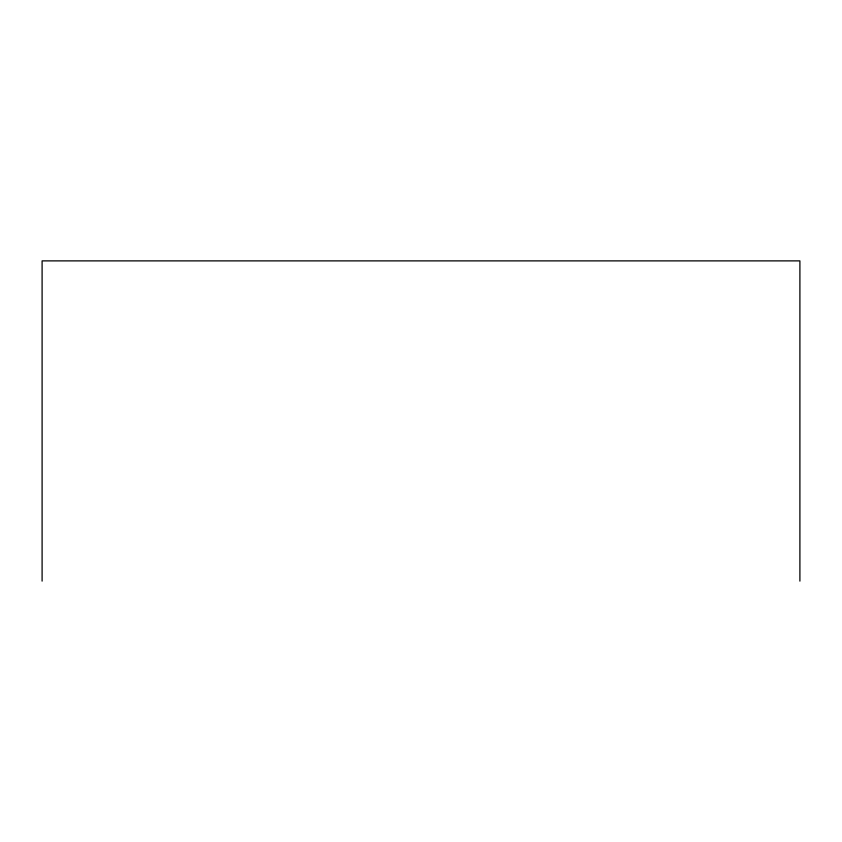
<?xml version="1.0" encoding="UTF-8"?>
<svg xmlns="http://www.w3.org/2000/svg" width="842" height="842" viewBox="0 0 842 842"><rect width="100%" height="100%" fill="white"/><g stroke="black" fill="none" stroke-linecap="round" stroke-linejoin="round"><path stroke-width="1.26" d="M799.9 581.117L799.9 260.883L42.1 260.883L42.1 581.117"/></g></svg>
